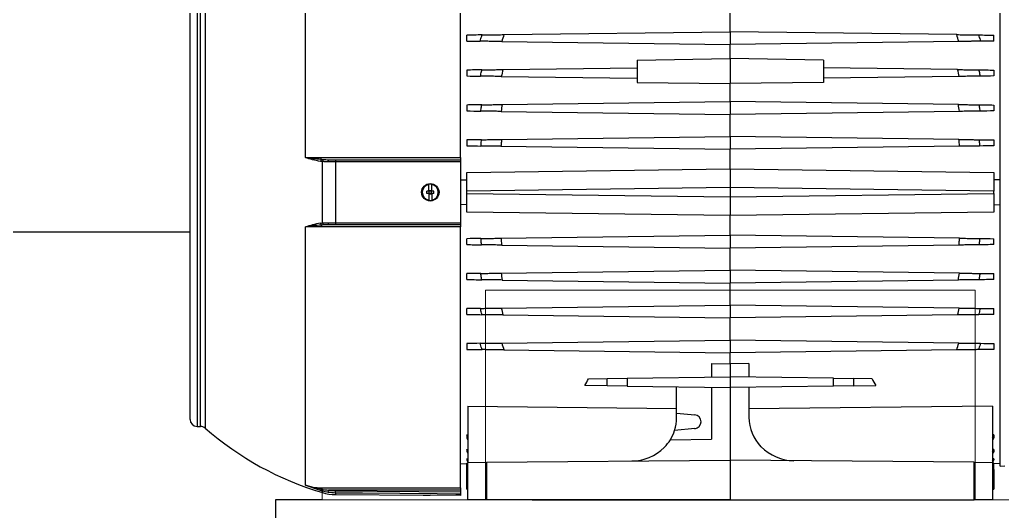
# Model space of a CAD drawing. Header units: millimetres. Extents: x 29178 to 37588, y 1365 to 7305.
# Drawn here: x 33886.6 to 34308, y 6152.8 to 6364 of the extents above; entities that cross this region are included whole.
import ezdxf

# ---------------------------------------------------------------- set-up
doc = ezdxf.new("R2010")
doc.units = ezdxf.units.MM

msp = doc.modelspace()

# ---------------------------------------------------------------- linework, layer by layer
at = {"color": 7, "linetype": 'Continuous'}
for p, q in [((34009.22, 6304.73), (34009.22, 6415.54)), ((34075.71, 6304.73), (34075.71, 6416.72)), ((34307.01, 6289.84), (34307.01, 6407.45)), ((33959.71, 6192.34), (33959.71, 6387.34)), ((34191.36, 6358.79), (34191.36, 6368.29)), ((34094.3, 6357.52), (34191.36, 6358.79)), ((34191.36, 6358.79), (34191.36, 6353.29)), ((34288.43, 6357.52), (34191.36, 6358.79)), ((34078.36, 6354.77), (34078.36, 6357.31)), ((34093.38, 6354.58), (34191.36, 6353.29)), ((34289.35, 6354.58), (34191.36, 6353.29)), ((34304.36, 6354.77), (34304.36, 6357.31)), ((34191.36, 6347.32), (34191.36, 6353.29)), ((34151.36, 6346.6), (34191.36, 6347.32)), ((34151.36, 6346.6), (34151.36, 6337.02)), ((34191.36, 6347.32), (34191.36, 6336.49)), ((34231.36, 6346.6), (34191.36, 6347.32)), ((34231.36, 6346.6), (34231.36, 6337.02)), ((34078.36, 6342.31), (34078.36, 6339.77)), ((34093.89, 6342.52), (34151.36, 6343.27)), ((34288.84, 6342.52), (34231.36, 6343.27)), ((34304.36, 6342.31), (34304.36, 6339.77)), ((34093.18, 6339.58), (34151.36, 6338.82)), ((34289.55, 6339.58), (34231.36, 6338.82)), ((34151.36, 6337.02), (34191.36, 6336.49)), ((34231.36, 6337.02), (34191.36, 6336.49)), ((34191.36, 6328.79), (34191.36, 6336.49)), ((34078.36, 6327.31), (34078.36, 6324.77)), ((34093.57, 6327.51), (34191.36, 6328.79)), ((34191.36, 6328.79), (34191.36, 6323.29)), ((34289.15, 6327.51), (34191.36, 6328.79)), ((34304.36, 6327.31), (34304.36, 6324.77)), ((34093.07, 6324.58), (34191.36, 6323.29)), ((34289.66, 6324.58), (34191.36, 6323.29)), ((34191.36, 6313.79), (34191.36, 6323.29)), ((34078.36, 6312.31), (34078.36, 6309.77)), ((34093.33, 6312.51), (34191.36, 6313.79)), ((34191.36, 6313.79), (34191.36, 6308.29)), ((34289.4, 6312.51), (34191.36, 6313.79)), ((34304.36, 6312.31), (34304.36, 6309.77)), ((34093.04, 6309.58), (34191.36, 6308.29)), ((34289.69, 6309.58), (34191.36, 6308.29)), ((34191.36, 6299.84), (34191.36, 6308.29)), ((34015.98, 6303.93), (34015.98, 6304.73)), ((34015.98, 6304.73), (34075.71, 6304.73)), ((34022.02, 6303.84), (34075.71, 6303.84)), ((34075.71, 6304.73), (34075.71, 6303.84)), ((34016.5, 6276.67), (34016.5, 6303.02)), ((34022.01, 6302.94), (34022.01, 6276.74)), ((34075.71, 6302.94), (34075.71, 6276.74)), ((34078.36, 6298.36), (34191.36, 6299.84)), ((34191.36, 6299.84), (34191.36, 6291.84)), ((34191.36, 6299.84), (34304.36, 6298.36)), ((34078.36, 6290.37), (34078.36, 6298.36)), ((34304.36, 6298.36), (34304.36, 6290.37)), ((34062.06, 6293.21), (34062.06, 6293.3)), ((34062.06, 6290.34), (34062.06, 6293.21)), ((34063.36, 6293.21), (34063.36, 6293.3)), ((34063.36, 6290.34), (34063.36, 6293.21)), ((34075.71, 6295.17), (34078.36, 6295.16)), ((34191.36, 6291.84), (34078.36, 6290.37)), ((34191.36, 6291.84), (34191.36, 6287.84)), ((34304.36, 6290.37), (34191.36, 6291.84)), ((34307.01, 6295.17), (34304.36, 6295.16)), ((34062.06, 6290.34), (34061.21, 6290.34)), ((34061.21, 6289.34), (34061.21, 6290.34)), ((34062.06, 6289.34), (34061.21, 6289.34)), ((34062.06, 6290.34), (34062.21, 6290.34)), ((34062.06, 6289.34), (34062.06, 6286.48)), ((34062.06, 6289.34), (34062.21, 6289.34)), ((34062.21, 6290.54), (34063.21, 6290.54)), ((34062.21, 6290.34), (34062.21, 6290.54)), ((34062.21, 6289.34), (34062.21, 6290.34)), ((34063.21, 6290.34), (34062.21, 6290.34)), ((34062.21, 6289.14), (34062.21, 6289.34)), ((34063.21, 6289.34), (34062.21, 6289.34)), ((34062.21, 6289.14), (34063.21, 6289.14)), ((34063.21, 6290.34), (34063.21, 6290.54)), ((34063.21, 6289.34), (34063.21, 6290.34)), ((34063.21, 6290.34), (34063.36, 6290.34)), ((34063.21, 6289.14), (34063.21, 6289.34)), ((34063.21, 6289.34), (34063.36, 6289.34)), ((34064.21, 6290.34), (34063.36, 6290.34)), ((34063.36, 6289.34), (34063.36, 6286.48)), ((34064.21, 6289.34), (34063.36, 6289.34)), ((34064.21, 6289.34), (34064.21, 6290.34)), ((34078.36, 6289.32), (34078.36, 6290.37)), ((34078.36, 6289.32), (34191.36, 6287.84)), ((34078.36, 6281.32), (34078.36, 6289.32)), ((34191.36, 6287.84), (34304.36, 6289.32)), ((34191.36, 6287.84), (34191.36, 6279.84)), ((34304.36, 6289.32), (34304.36, 6290.37)), ((34304.36, 6289.32), (34304.36, 6281.32)), ((34307.01, 6172.24), (34307.01, 6289.84)), ((34062.06, 6286.48), (34062.06, 6286.39)), ((34063.36, 6286.48), (34063.36, 6286.39)), ((34078.36, 6284.53), (34075.71, 6284.52)), ((34304.36, 6284.53), (34307.01, 6284.52)), ((34191.36, 6279.84), (34078.36, 6281.32)), ((34304.36, 6281.32), (34191.36, 6279.84)), ((34191.36, 6271.39), (34191.36, 6279.84)), ((34009.22, 6164.15), (34009.22, 6274.95)), ((34015.98, 6275.76), (34015.98, 6274.96)), ((34075.71, 6274.96), (34015.98, 6274.96)), ((34075.71, 6275.84), (34022.02, 6275.84)), ((34075.71, 6275.84), (34075.71, 6274.96)), ((34075.71, 6162.96), (34075.71, 6274.96)), ((34093.04, 6270.11), (34191.36, 6271.39)), ((34191.36, 6271.39), (34191.36, 6265.89)), ((34289.69, 6270.11), (34191.36, 6271.39)), ((34078.36, 6267.37), (34078.36, 6269.91)), ((34093.33, 6267.18), (34191.36, 6265.89)), ((34289.4, 6267.18), (34191.36, 6265.89)), ((34191.36, 6256.39), (34191.36, 6265.89)), ((34304.36, 6267.37), (34304.36, 6269.91)), ((34078.36, 6252.37), (34078.36, 6254.91)), ((34093.07, 6255.11), (34191.36, 6256.39)), ((34191.36, 6256.39), (34191.36, 6250.89)), ((34289.66, 6255.11), (34191.36, 6256.39)), ((34304.36, 6252.37), (34304.36, 6254.91)), ((34093.57, 6252.17), (34191.36, 6250.89)), ((34289.15, 6252.17), (34191.36, 6250.89)), ((34191.36, 6241.39), (34191.36, 6250.89)), ((34093.18, 6240.11), (34191.36, 6241.39)), ((34191.36, 6241.39), (34191.36, 6235.89)), ((34289.55, 6240.11), (34191.36, 6241.39)), ((34078.36, 6237.37), (34078.36, 6239.91)), ((34093.89, 6237.17), (34191.36, 6235.89)), ((34288.84, 6237.17), (34191.36, 6235.89)), ((34304.36, 6237.37), (34304.36, 6239.91)), ((34191.36, 6226.39), (34191.36, 6235.89)), ((34078.36, 6224.91), (34078.36, 6222.37)), ((34093.38, 6225.11), (34191.36, 6226.39)), ((34191.36, 6226.39), (34191.36, 6220.89)), ((34289.35, 6225.11), (34191.36, 6226.39)), ((34304.36, 6224.91), (34304.36, 6222.37)), ((34094.3, 6222.16), (34191.36, 6220.89)), ((34288.43, 6222.16), (34191.36, 6220.89)), ((34191.36, 6216.23), (34191.36, 6220.89)), ((34183.36, 6216.27), (34191.36, 6216.23)), ((34183.36, 6216.27), (34183.36, 6210.49)), ((34199.36, 6216.27), (34191.36, 6216.23)), ((34191.36, 6216.23), (34191.36, 6210.59)), ((34199.36, 6216.27), (34199.36, 6210.49)), ((34138.54, 6206.79), (34129.01, 6206.91)), ((34130.59, 6209.8), (34138.54, 6209.9)), ((34138.54, 6209.9), (34147.14, 6210.01)), ((34138.54, 6206.79), (34138.54, 6209.9)), ((34147.14, 6206.67), (34138.54, 6206.79)), ((34147.14, 6210.01), (34191.36, 6210.59)), ((34147.14, 6210.01), (34147.14, 6206.67)), ((34191.36, 6210.59), (34191.36, 6206.09)), ((34235.59, 6210.01), (34191.36, 6210.59)), ((34235.59, 6206.67), (34235.59, 6210.01)), ((34235.59, 6210.01), (34244.18, 6209.9)), ((34244.18, 6206.79), (34235.59, 6206.67)), ((34244.18, 6209.9), (34244.18, 6206.79)), ((34252.14, 6209.8), (34244.18, 6209.9)), ((34244.18, 6206.79), (34253.71, 6206.91)), ((34147.14, 6206.67), (34191.36, 6206.09)), ((34168.36, 6195.01), (34168.36, 6206.39)), ((34183.36, 6206.2), (34183.36, 6183.84)), ((34235.59, 6206.67), (34191.36, 6206.09)), ((34191.36, 6206.09), (34191.36, 6174.84)), ((34199.36, 6206.2), (34199.36, 6193.24)), ((34078.86, 6197.96), (34168.36, 6197.08)), ((34078.86, 6197.96), (34078.86, 6173.86)), ((34168.36, 6195.01), (34176.12, 6194.33)), ((34168.36, 6193.1), (34168.36, 6195.01)), ((34303.86, 6197.96), (34199.36, 6196.93)), ((34303.86, 6197.96), (34303.86, 6173.86)), ((33962.71, 6189.34), (33964.19, 6189.34)), ((34176.12, 6188.36), (34167.5, 6187.6)), ((34078.36, 6185.66), (34078.86, 6185.66)), ((34078.36, 6185.66), (34078.36, 6184.42)), ((34078.86, 6184.7), (34078.36, 6185.66)), ((34078.36, 6184.42), (34078.86, 6183.46)), ((34165.66, 6183.61), (34183.36, 6183.84)), ((34304.36, 6185.66), (34303.86, 6185.66)), ((34303.86, 6184.7), (34304.36, 6185.66)), ((34304.36, 6184.42), (34303.86, 6183.46)), ((34304.36, 6185.66), (34304.36, 6184.42)), ((34078.36, 6179.38), (34078.86, 6179.37)), ((34078.36, 6179.38), (34078.36, 6178.55)), ((34078.86, 6178.47), (34078.36, 6179.38)), ((34078.36, 6178.55), (34078.86, 6177.64)), ((34163.09, 6180.37), (34163.05, 6180.33)), ((34204.56, 6180.59), (34204.52, 6180.62)), ((34304.36, 6179.38), (34303.86, 6179.37)), ((34303.86, 6178.47), (34304.36, 6179.38)), ((34304.36, 6178.55), (34303.86, 6177.64)), ((34304.36, 6179.38), (34304.36, 6178.55)), ((34075.71, 6173.36), (34078.36, 6173.32)), ((34078.36, 6175.38), (34078.86, 6175.37)), ((34078.36, 6175.38), (34078.36, 6174.91)), ((34078.86, 6174.5), (34078.36, 6175.38)), ((34078.36, 6174.91), (34078.86, 6174.03)), ((34078.36, 6173.51), (34078.86, 6173.5)), ((34078.36, 6170.85), (34078.36, 6173.51)), ((34078.86, 6173.86), (34086.79, 6173.93)), ((34078.86, 6157.84), (34078.86, 6173.86)), ((34086.79, 6173.93), (34191.36, 6174.84)), ((34086.79, 6173.93), (34086.79, 6157.84)), ((34191.36, 6174.84), (34191.36, 6157.84)), ((34295.93, 6173.93), (34191.36, 6174.84)), ((34295.93, 6157.84), (34295.93, 6173.93)), ((34295.93, 6173.93), (34303.86, 6173.86)), ((34304.36, 6175.38), (34303.86, 6175.37)), ((34303.86, 6174.5), (34304.36, 6175.38)), ((34304.36, 6174.91), (34303.86, 6174.03)), ((34303.86, 6173.86), (34303.86, 6157.84)), ((34304.36, 6173.51), (34303.86, 6173.5)), ((34304.36, 6175.38), (34304.36, 6174.91)), ((34304.36, 6170.84), (34304.36, 6173.51)), ((34307.01, 6173.36), (34304.36, 6173.32)), ((34307.01, 6172.24), (34309.01, 6172.34)), ((34015.98, 6162.96), (34075.71, 6162.96)), ((34015.98, 6162.37), (34015.98, 6162.96)), ((34018.95, 6160.99), (34019.11, 6161.97)), ((34075.71, 6161.97), (34019.11, 6161.97)), ((34022.01, 6160.73), (34022.02, 6161.72)), ((34022.02, 6161.72), (34075.71, 6161.25)), ((34075.71, 6162.96), (34075.71, 6161.97)), ((34075.71, 6161.97), (34075.71, 6161.25)), ((34078.36, 6162.32), (34078.86, 6162.32)), ((34303.86, 6162.32), (34304.36, 6162.32)), ((34022.01, 6160.06), (34059.72, 6159.73)), ((34075.71, 6159.63), (34062.71, 6159.74)), ((34075.71, 6160.25), (34075.71, 6159.63)), ((34086.79, 6157.84), (34078.86, 6157.84)), ((34191.36, 6157.84), (34086.79, 6157.84)), ((34191.36, 6157.84), (34295.93, 6157.84)), ((34303.86, 6157.84), (34295.93, 6157.84))]:
    msp.add_line(p, q, dxfattribs=at)
at = {"color": 8, "linetype": 'Continuous'}
for p, q in [((33962.71, 6390.34), (33962.71, 6189.34)), ((33964.19, 6189.34), (33964.19, 6390.34)), ((33966.17, 6391.09), (33966.17, 6188.6)), ((34078.36, 6170.85), (34078.86, 6170.85)), ((34303.86, 6170.85), (34304.36, 6170.85)), ((34016.5, 6160.89), (34016.5, 6161.56)), ((34022.01, 6160.73), (34022.01, 6160.06))]:
    msp.add_line(p, q, dxfattribs=at)
for p, q in [((33851.36, 6272.84), (33959.71, 6272.84)), ((34016.36, 6157.84), (33996.36, 6157.84)), ((33996.36, 6157.84), (33996.36, 6147.84)), ((34106.36, 6157.84), (34276.36, 6157.84))]:
    msp.add_line(p, q)
at = {"color": 7, "linetype": 'Continuous', "lineweight": 18}
for p, q in [((34086.36, 6247.84), (34296.36, 6247.84)), ((34086.36, 6157.84), (34086.36, 6247.84)), ((34296.36, 6247.84), (34296.36, 6157.84)), ((34016.36, 6157.84), (34016.36, 6162.96)), ((34106.36, 6157.84), (34016.36, 6157.84)), ((34296.36, 6157.84), (34086.36, 6157.84)), ((34366.36, 6157.84), (34276.36, 6157.84))]:
    msp.add_line(p, q, dxfattribs=at)
at = {"color": 7, "linetype": 'Continuous', "flags": 128}
for points in [[(34075.71, 6302.94), (34073.71, 6302.94), (34065.71, 6302.94), (34033.72, 6302.94), (34022.01, 6302.94)], [(34022.01, 6276.74), (34024.01, 6276.74), (34032.01, 6276.74), (34064.01, 6276.74), (34075.71, 6276.74)], [(34075.71, 6160.25), (34073.71, 6160.27), (34065.71, 6160.34), (34033.72, 6160.62), (34022.01, 6160.73)]]:
    msp.add_lwpolyline(points, dxfattribs=at)
at = {"color": 7, "linetype": 'Continuous'}
msp.add_circle((34062.71, 6289.84), 3.75, dxfattribs=at)
for centre, radius, start, end in [((34017.49, 6302.93), 1.81, 146.6187, 174.3626), ((34018.05, 6302.99), 1.55, 144.7345, 178.8783), ((34020.41, 6303.15), 1.47, 151.7604, 187.8841), ((34046.69, 6303.15), 24.68, 178.4001, 180.4877), ((34062.71, 6289.84), 3.43, 100.9358, 259.0642), ((34062.71, 6289.84), 3.51, 79.3397, 100.6603), ((34062.71, 6289.84), 3.43, 280.9358, 79.0642), ((34062.71, 6289.84), 3.51, 259.3397, 280.6603), ((34017.49, 6276.76), 1.81, 185.6374, 213.3813), ((34018.05, 6276.7), 1.55, 181.1217, 215.2655), ((34020.41, 6276.54), 1.47, 172.1159, 208.2396), ((34046.69, 6276.53), 24.68, 179.5123, 181.5999), ((34175.86, 6191.34), 3, 275, 85), ((33962.71, 6192.34), 3, 180, 270), ((34150.36, 6193.1), 18, 342.2151, 0), ((34217.36, 6193.24), 18, 180, 224.5), ((33964.19, 6186.34), 3, 48.8272, 90), ((34054.71, 6289.84), 134.5, 228.8272, 253.4951), ((34150.36, 6193.1), 18, 328.1938, 342.2151), ((34150.36, 6193.1), 18, 315, 328.1938), ((34148.91, 6194.47), 20, 270.5, 315), ((34218.82, 6194.61), 20, 224.5, 269.5), ((34014.6, 6162.74), 1.42, 319.6827, 345.0467), ((34014.21, 6162.92), 2.66, 329.4166, 345.3526), ((34022.18, 6180.06), 20, 253.4951, 269.5)]:
    msp.add_arc(centre, radius, start, end, dxfattribs=at)
for centre, start_param, end_param in [((34083.01, 6289.84), 3.922163, 3.956731), ((34299.71, 6289.84), 2.326455, 2.361022)]:
    msp.add_ellipse(centre, major_axis=(0, 116.72), ratio=0.560054, start_param=start_param, end_param=end_param, dxfattribs=at)
for points in [[(34084.91, 6357.4), (34082.69, 6357.37), (34080.51, 6357.34), (34078.36, 6357.31)], [(34078.36, 6354.77), (34080.25, 6354.75), (34082.17, 6354.72), (34084.11, 6354.7)], [(34094.3, 6357.52), (34093.99, 6356.54), (34093.68, 6355.56), (34093.38, 6354.58)], [(34289.35, 6354.58), (34289.05, 6355.56), (34288.74, 6356.54), (34288.43, 6357.52)], [(34297.82, 6357.4), (34300.03, 6357.37), (34302.22, 6357.34), (34304.36, 6357.31)], [(34304.36, 6354.77), (34302.47, 6354.75), (34300.55, 6354.72), (34298.61, 6354.7)], [(34084.83, 6342.4), (34082.66, 6342.37), (34080.5, 6342.34), (34078.36, 6342.31)], [(34093.89, 6342.52), (34093.65, 6341.54), (34093.41, 6340.56), (34093.18, 6339.58)], [(34289.55, 6339.58), (34289.32, 6340.56), (34289.08, 6341.54), (34288.84, 6342.52)], [(34297.89, 6342.4), (34300.07, 6342.37), (34302.23, 6342.34), (34304.36, 6342.31)], [(34078.36, 6339.77), (34080.3, 6339.75), (34082.26, 6339.72), (34084.22, 6339.7)], [(34304.36, 6339.77), (34302.42, 6339.75), (34300.47, 6339.72), (34298.51, 6339.7)], [(34084.77, 6327.4), (34082.62, 6327.37), (34080.49, 6327.34), (34078.36, 6327.31)], [(34078.36, 6324.77), (34080.35, 6324.75), (34082.34, 6324.72), (34084.34, 6324.69)], [(34093.57, 6327.51), (34093.4, 6326.54), (34093.23, 6325.56), (34093.07, 6324.58)], [(34289.66, 6324.58), (34289.5, 6325.56), (34289.33, 6326.54), (34289.15, 6327.51)], [(34297.96, 6327.4), (34300.1, 6327.37), (34302.24, 6327.34), (34304.36, 6327.31)], [(34304.36, 6324.77), (34302.38, 6324.75), (34300.39, 6324.72), (34298.39, 6324.69)], [(34084.7, 6312.4), (34082.58, 6312.37), (34080.47, 6312.34), (34078.36, 6312.31)], [(34298.03, 6312.4), (34300.14, 6312.37), (34302.25, 6312.34), (34304.36, 6312.31)], [(34078.36, 6309.77), (34080.39, 6309.75), (34082.42, 6309.72), (34084.45, 6309.69)], [(34304.36, 6309.77), (34302.34, 6309.75), (34300.31, 6309.72), (34298.28, 6309.69)], [(34012.19, 6303.84), (34011.19, 6304.11), (34010.2, 6304.42), (34009.22, 6304.73)], [(34015.69, 6303.11), (34014.5, 6303.27), (34013.34, 6303.54), (34012.19, 6303.84)], [(34015.98, 6303.93), (34016.25, 6303.91), (34016.52, 6303.89), (34016.79, 6303.88)], [(34016.79, 6303.88), (34017.56, 6303.85), (34018.33, 6303.84), (34019.11, 6303.84)], [(34019.11, 6303.84), (34020.07, 6303.84), (34021.04, 6303.84), (34022.02, 6303.84)], [(34016.5, 6303.02), (34016.23, 6303.04), (34015.96, 6303.07), (34015.69, 6303.11)], [(34018.95, 6302.94), (34018.12, 6302.94), (34017.3, 6302.95), (34016.5, 6303.02)], [(34022.01, 6302.94), (34020.98, 6302.94), (34019.96, 6302.94), (34018.95, 6302.94)], [(34012.19, 6275.84), (34011.19, 6275.57), (34010.2, 6275.27), (34009.22, 6274.95)], [(34015.69, 6276.58), (34014.5, 6276.42), (34013.34, 6276.15), (34012.19, 6275.84)], [(34015.69, 6276.58), (34015.96, 6276.62), (34016.23, 6276.65), (34016.5, 6276.67)], [(34016.79, 6275.81), (34016.52, 6275.79), (34016.25, 6275.78), (34015.98, 6275.76)], [(34016.5, 6276.67), (34017.3, 6276.74), (34018.12, 6276.74), (34018.95, 6276.74)], [(34019.11, 6275.84), (34018.33, 6275.84), (34017.56, 6275.84), (34016.79, 6275.81)], [(34018.95, 6276.74), (34019.28, 6276.74), (34019.61, 6276.74), (34019.94, 6276.74)], [(34022.02, 6275.84), (34021.04, 6275.84), (34020.07, 6275.84), (34019.11, 6275.84)], [(34019.94, 6276.74), (34020.63, 6276.74), (34021.32, 6276.74), (34022.01, 6276.74)], [(34084.45, 6269.99), (34082.42, 6269.97), (34080.39, 6269.94), (34078.36, 6269.91)], [(34298.28, 6269.99), (34300.31, 6269.97), (34302.34, 6269.94), (34304.36, 6269.91)], [(34078.36, 6267.37), (34080.47, 6267.35), (34082.58, 6267.32), (34084.7, 6267.29)], [(34304.36, 6267.37), (34302.25, 6267.35), (34300.14, 6267.32), (34298.03, 6267.29)], [(34084.34, 6254.99), (34082.34, 6254.97), (34080.35, 6254.94), (34078.36, 6254.91)], [(34093.07, 6255.11), (34093.23, 6254.13), (34093.4, 6253.15), (34093.57, 6252.17)], [(34289.15, 6252.17), (34289.33, 6253.15), (34289.5, 6254.13), (34289.66, 6255.11)], [(34298.39, 6254.99), (34300.39, 6254.97), (34302.38, 6254.94), (34304.36, 6254.91)], [(34078.36, 6252.37), (34080.49, 6252.35), (34082.62, 6252.32), (34084.77, 6252.29)], [(34304.36, 6252.37), (34302.24, 6252.35), (34300.1, 6252.32), (34297.96, 6252.29)], [(34084.22, 6239.99), (34082.26, 6239.97), (34080.3, 6239.94), (34078.36, 6239.91)], [(34078.36, 6237.37), (34080.5, 6237.35), (34082.66, 6237.32), (34084.83, 6237.29)], [(34093.18, 6240.11), (34093.41, 6239.13), (34093.65, 6238.15), (34093.89, 6237.17)], [(34288.84, 6237.17), (34289.08, 6238.15), (34289.32, 6239.13), (34289.55, 6240.11)], [(34304.36, 6237.37), (34302.23, 6237.35), (34300.07, 6237.32), (34297.89, 6237.29)], [(34298.51, 6239.99), (34300.47, 6239.97), (34302.42, 6239.94), (34304.36, 6239.91)], [(34084.11, 6224.99), (34082.17, 6224.96), (34080.25, 6224.94), (34078.36, 6224.91)], [(34093.38, 6225.11), (34093.68, 6224.13), (34093.99, 6223.15), (34094.3, 6222.16)], [(34288.43, 6222.16), (34288.74, 6223.15), (34289.05, 6224.13), (34289.35, 6225.11)], [(34298.61, 6224.99), (34300.55, 6224.96), (34302.47, 6224.94), (34304.36, 6224.91)], [(34078.36, 6222.37), (34080.51, 6222.35), (34082.69, 6222.32), (34084.91, 6222.29)], [(34304.36, 6222.37), (34302.22, 6222.35), (34300.03, 6222.32), (34297.82, 6222.29)], [(34012.19, 6163.01), (34011.19, 6163.38), (34010.2, 6163.76), (34009.22, 6164.15)], [(34015.69, 6161.81), (34014.5, 6162.19), (34013.34, 6162.59), (34012.19, 6163.01)], [(34016.5, 6161.56), (34016.23, 6161.64), (34015.96, 6161.73), (34015.69, 6161.81)], [(34015.98, 6162.37), (34016.25, 6162.33), (34016.52, 6162.28), (34016.79, 6162.24)], [(34018.95, 6160.99), (34018.12, 6161.13), (34017.3, 6161.31), (34016.5, 6161.56)], [(34016.79, 6162.24), (34017.56, 6162.12), (34018.33, 6162.03), (34019.11, 6161.97)], [(34022.01, 6160.73), (34020.98, 6160.73), (34019.96, 6160.82), (34018.95, 6160.99)], [(34019.11, 6161.97), (34020.07, 6161.81), (34021.04, 6161.73), (34022.02, 6161.72)]]:
    msp.add_open_spline(points, degree=3, dxfattribs=at)
for points, knots in [([(34084.11, 6354.7), (34084.33, 6355.44), (34084.54, 6356.18), (34084.76, 6356.92), (34084.81, 6357.08), (34084.86, 6357.24), (34084.91, 6357.4)], [0, 0, 0, 0, 0.002313669, 0.002313669, 0.002313669, 0.002816675, 0.002816675, 0.002816675, 0.002816675]), ([(34093.38, 6354.58), (34092.42, 6354.59), (34091.48, 6354.6), (34090.1, 6354.62), (34089.65, 6354.63), (34088.77, 6354.64), (34088.35, 6354.64), (34087.54, 6354.65), (34087.15, 6354.66), (34086.4, 6354.67), (34086.06, 6354.67), (34085.41, 6354.68), (34085.11, 6354.68), (34084.57, 6354.69), (34084.33, 6354.7), (34084.11, 6354.7)], [0, 0, 0, 0, 0.25, 0.25, 0.375, 0.375, 0.5, 0.5, 0.625, 0.625, 0.75, 0.75, 0.875, 0.875, 1, 1, 1, 1]), ([(34084.91, 6357.4), (34085.34, 6357.41), (34085.89, 6357.41), (34086.87, 6357.43), (34087.23, 6357.43), (34087.98, 6357.44), (34088.37, 6357.45), (34089.19, 6357.46), (34089.63, 6357.46), (34090.51, 6357.47), (34090.97, 6357.48), (34091.89, 6357.49), (34092.36, 6357.5), (34093.32, 6357.51), (34093.81, 6357.52), (34094.3, 6357.52)], [0, 0, 0, 0, 0.25, 0.25, 0.375, 0.375, 0.5, 0.5, 0.625, 0.625, 0.75, 0.75, 0.875, 0.875, 1, 1, 1, 1]), ([(34288.43, 6357.52), (34289.4, 6357.51), (34290.36, 6357.5), (34291.75, 6357.48), (34292.21, 6357.47), (34293.1, 6357.46), (34293.53, 6357.46), (34294.35, 6357.45), (34294.74, 6357.44), (34295.5, 6357.43), (34295.85, 6357.43), (34296.51, 6357.42), (34296.81, 6357.41), (34297.36, 6357.41), (34297.6, 6357.4), (34297.82, 6357.4)], [0, 0, 0, 0, 0.25, 0.25, 0.375, 0.375, 0.5, 0.5, 0.625, 0.625, 0.75, 0.75, 0.875, 0.875, 1, 1, 1, 1]), ([(34298.61, 6354.7), (34298.19, 6354.69), (34297.65, 6354.69), (34296.68, 6354.67), (34296.32, 6354.67), (34295.59, 6354.66), (34295.2, 6354.65), (34294.59, 6354.65), (34294.38, 6354.64), (34293.96, 6354.64), (34293.74, 6354.63), (34293.08, 6354.63), (34292.63, 6354.62), (34291.72, 6354.61), (34291.26, 6354.6), (34290.31, 6354.59), (34289.83, 6354.58), (34289.35, 6354.58)], [0, 0, 0, 0, 0.25, 0.25, 0.375, 0.375, 0.5, 0.5, 0.5625, 0.5625, 0.625, 0.625, 0.75, 0.75, 0.875, 0.875, 1, 1, 1, 1]), ([(34297.82, 6357.4), (34297.87, 6357.24), (34297.92, 6357.08), (34297.96, 6356.92), (34298.18, 6356.18), (34298.4, 6355.44), (34298.61, 6354.7)], [0, 0, 0, 0, 0.00050301, 0.00050301, 0.00050301, 0.002816691, 0.002816691, 0.002816691, 0.002816691]), ([(34084.22, 6339.7), (34084.37, 6340.38), (34084.53, 6341.07), (34084.68, 6341.75), (34084.73, 6341.97), (34084.78, 6342.18), (34084.83, 6342.4)], [0, 0, 0, 0, 0.002106027, 0.002106027, 0.002106027, 0.002771251, 0.002771251, 0.002771251, 0.002771251]), ([(34084.83, 6342.4), (34085.27, 6342.41), (34085.81, 6342.41), (34086.77, 6342.42), (34087.11, 6342.43), (34087.83, 6342.44), (34088.21, 6342.44), (34089, 6342.45), (34089.42, 6342.46), (34090.27, 6342.47), (34090.71, 6342.48), (34091.59, 6342.49), (34092.04, 6342.49), (34092.96, 6342.51), (34093.42, 6342.51), (34093.89, 6342.52)], [0, 0, 0, 0, 0.25, 0.25, 0.375, 0.375, 0.5, 0.5, 0.625, 0.625, 0.75, 0.75, 0.875, 0.875, 1, 1, 1, 1]), ([(34288.84, 6342.52), (34289.77, 6342.51), (34290.68, 6342.49), (34292.01, 6342.48), (34292.46, 6342.47), (34293.31, 6342.46), (34293.72, 6342.45), (34294.51, 6342.44), (34294.89, 6342.44), (34295.61, 6342.43), (34295.96, 6342.42), (34296.6, 6342.42), (34296.89, 6342.41), (34297.43, 6342.41), (34297.68, 6342.4), (34297.89, 6342.4)], [0, 0, 0, 0, 0.25, 0.25, 0.375, 0.375, 0.5, 0.5, 0.625, 0.625, 0.75, 0.75, 0.875, 0.875, 1, 1, 1, 1]), ([(34297.89, 6342.4), (34297.94, 6342.18), (34297.99, 6341.97), (34298.04, 6341.75), (34298.2, 6341.07), (34298.35, 6340.38), (34298.51, 6339.7)], [0, 0, 0, 0, 0.000665229, 0.000665229, 0.000665229, 0.002771269, 0.002771269, 0.002771269, 0.002771269]), ([(34093.18, 6339.58), (34092.26, 6339.59), (34091.36, 6339.6), (34090.04, 6339.62), (34089.6, 6339.63), (34088.76, 6339.64), (34088.35, 6339.64), (34087.57, 6339.65), (34087.2, 6339.66), (34086.48, 6339.67), (34086.14, 6339.67), (34085.51, 6339.68), (34085.22, 6339.68), (34084.68, 6339.69), (34084.44, 6339.69), (34084.22, 6339.7)], [0, 0, 0, 0, 0.25, 0.25, 0.375, 0.375, 0.5, 0.5, 0.625, 0.625, 0.75, 0.75, 0.875, 0.875, 1, 1, 1, 1]), ([(34298.51, 6339.7), (34298.07, 6339.69), (34297.54, 6339.68), (34296.59, 6339.67), (34296.25, 6339.67), (34295.54, 6339.66), (34295.16, 6339.65), (34294.38, 6339.64), (34293.97, 6339.64), (34293.13, 6339.63), (34292.7, 6339.62), (34291.82, 6339.61), (34291.38, 6339.6), (34290.47, 6339.59), (34290.01, 6339.59), (34289.55, 6339.58)], [0, 0, 0, 0, 0.25, 0.25, 0.375, 0.375, 0.5, 0.5, 0.625, 0.625, 0.75, 0.75, 0.875, 0.875, 1, 1, 1, 1]), ([(34084.34, 6324.69), (34084.43, 6325.32), (34084.53, 6325.94), (34084.63, 6326.56), (34084.67, 6326.84), (34084.72, 6327.12), (34084.77, 6327.4)], [0, 0, 0, 0, 0.001886901, 0.001886901, 0.001886901, 0.002737695, 0.002737695, 0.002737695, 0.002737695]), ([(34084.77, 6327.4), (34085.2, 6327.4), (34085.73, 6327.41), (34086.67, 6327.42), (34087.01, 6327.43), (34087.71, 6327.44), (34088.08, 6327.44), (34088.85, 6327.45), (34089.24, 6327.46), (34090.07, 6327.47), (34090.5, 6327.47), (34091.35, 6327.48), (34091.79, 6327.49), (34092.67, 6327.5), (34093.12, 6327.51), (34093.57, 6327.51)], [0, 0, 0, 0, 0.25, 0.25, 0.375, 0.375, 0.5, 0.5, 0.625, 0.625, 0.75, 0.75, 0.875, 0.875, 1, 1, 1, 1]), ([(34289.15, 6327.51), (34290.06, 6327.5), (34290.94, 6327.49), (34292.23, 6327.47), (34292.66, 6327.47), (34293.48, 6327.46), (34293.88, 6327.45), (34294.65, 6327.44), (34295.02, 6327.44), (34295.72, 6327.43), (34296.06, 6327.42), (34296.99, 6327.41), (34297.52, 6327.4), (34297.96, 6327.4)], [0, 0, 0, 0, 0.25, 0.25, 0.375, 0.375, 0.5, 0.5, 0.625, 0.625, 0.75, 0.75, 1, 1, 1, 1]), ([(34297.96, 6327.4), (34298.01, 6327.12), (34298.05, 6326.84), (34298.1, 6326.56), (34298.2, 6325.94), (34298.3, 6325.32), (34298.39, 6324.69)], [0, 0, 0, 0, 0.000850799, 0.000850799, 0.000850799, 0.00273771, 0.00273771, 0.00273771, 0.00273771]), ([(34093.07, 6324.58), (34092.17, 6324.59), (34091.3, 6324.6), (34090.02, 6324.62), (34089.59, 6324.63), (34088.77, 6324.64), (34088.38, 6324.64), (34087.62, 6324.65), (34087.25, 6324.66), (34086.55, 6324.67), (34086.22, 6324.67), (34085.3, 6324.68), (34084.77, 6324.69), (34084.34, 6324.69)], [0, 0, 0, 0, 0.25, 0.25, 0.375, 0.375, 0.5, 0.5, 0.625, 0.625, 0.75, 0.75, 1, 1, 1, 1]), ([(34298.39, 6324.69), (34297.96, 6324.69), (34297.43, 6324.68), (34296.5, 6324.67), (34296.17, 6324.67), (34295.47, 6324.66), (34295.11, 6324.65), (34294.35, 6324.64), (34293.95, 6324.64), (34293.13, 6324.63), (34292.71, 6324.62), (34291.86, 6324.61), (34291.43, 6324.6), (34290.55, 6324.59), (34290.11, 6324.59), (34289.66, 6324.58)], [0, 0, 0, 0, 0.25, 0.25, 0.375, 0.375, 0.5, 0.5, 0.625, 0.625, 0.75, 0.75, 0.875, 0.875, 1, 1, 1, 1]), ([(34084.45, 6309.69), (34084.49, 6310.25), (34084.54, 6310.8), (34084.6, 6311.35), (34084.63, 6311.7), (34084.66, 6312.05), (34084.7, 6312.4)], [0, 0, 0, 0, 0.001664166, 0.001664166, 0.001664166, 0.002715767, 0.002715767, 0.002715767, 0.002715767]), ([(34084.7, 6312.4), (34085.13, 6312.4), (34085.66, 6312.41), (34086.58, 6312.42), (34086.91, 6312.43), (34087.6, 6312.44), (34087.97, 6312.44), (34088.72, 6312.45), (34089.11, 6312.46), (34089.92, 6312.47), (34090.33, 6312.47), (34091.59, 6312.49), (34092.45, 6312.5), (34093.33, 6312.51)], [0, 0, 0, 0, 0.25, 0.25, 0.375, 0.375, 0.5, 0.5, 0.625, 0.625, 0.75, 0.75, 1, 1, 1, 1]), ([(34093.33, 6312.51), (34093.26, 6311.84), (34093.19, 6311.18), (34093.13, 6310.51), (34093.1, 6310.2), (34093.07, 6309.89), (34093.04, 6309.58)], [0, 0, 0, 0, 0.002014076, 0.002014076, 0.002014076, 0.002944325, 0.002944325, 0.002944325, 0.002944325]), ([(34289.69, 6309.58), (34289.66, 6309.89), (34289.63, 6310.2), (34289.6, 6310.51), (34289.54, 6311.18), (34289.47, 6311.84), (34289.4, 6312.51)], [0, 0, 0, 0, 0.000930256, 0.000930256, 0.000930256, 0.002944349, 0.002944349, 0.002944349, 0.002944349]), ([(34289.4, 6312.51), (34290.28, 6312.5), (34291.14, 6312.49), (34292.4, 6312.47), (34292.82, 6312.47), (34293.63, 6312.46), (34294.02, 6312.45), (34294.77, 6312.44), (34295.13, 6312.44), (34295.82, 6312.43), (34296.15, 6312.42), (34297.07, 6312.41), (34297.59, 6312.4), (34298.03, 6312.4)], [0, 0, 0, 0, 0.25, 0.25, 0.375, 0.375, 0.5, 0.5, 0.625, 0.625, 0.75, 0.75, 1, 1, 1, 1]), ([(34298.03, 6312.4), (34298.06, 6312.05), (34298.1, 6311.7), (34298.13, 6311.35), (34298.18, 6310.8), (34298.23, 6310.25), (34298.28, 6309.69)], [0, 0, 0, 0, 0.001051605, 0.001051605, 0.001051605, 0.002715777, 0.002715777, 0.002715777, 0.002715777]), ([(34093.04, 6309.58), (34092.16, 6309.59), (34091.3, 6309.6), (34090.04, 6309.62), (34089.63, 6309.63), (34088.83, 6309.64), (34088.44, 6309.64), (34087.69, 6309.65), (34087.33, 6309.66), (34086.64, 6309.66), (34086.32, 6309.67), (34085.4, 6309.68), (34084.88, 6309.69), (34084.45, 6309.69)], [0, 0, 0, 0, 0.25, 0.25, 0.375, 0.375, 0.5, 0.5, 0.625, 0.625, 0.75, 0.75, 1, 1, 1, 1]), ([(34298.28, 6309.69), (34297.85, 6309.69), (34297.32, 6309.68), (34296.41, 6309.67), (34296.08, 6309.66), (34295.39, 6309.66), (34295.03, 6309.65), (34294.28, 6309.64), (34293.9, 6309.64), (34293.09, 6309.63), (34292.68, 6309.62), (34291.42, 6309.6), (34290.57, 6309.59), (34289.69, 6309.58)], [0, 0, 0, 0, 0.25, 0.25, 0.375, 0.375, 0.5, 0.5, 0.625, 0.625, 0.75, 0.75, 1, 1, 1, 1]), ([(34015.98, 6303.93), (34014.82, 6304.01), (34013.68, 6304.13), (34011.42, 6304.41), (34010.3, 6304.57), (34009.22, 6304.73)], [0, 0, 0, 0, 0.5, 0.5, 1, 1, 1, 1]), ([(34009.22, 6304.73), (34010.3, 6304.73), (34011.41, 6304.73), (34013.68, 6304.73), (34014.83, 6304.73), (34015.98, 6304.73)], [0, 0, 0, 0, 0.5, 0.5, 1, 1, 1, 1]), ([(34075.71, 6303.84), (34075.71, 6303.84), (34075.71, 6303.82), (34075.71, 6303.73), (34075.71, 6303.67), (34075.71, 6303.42), (34075.71, 6303.19), (34075.71, 6302.94)], [0, 0, 0, 0, 0.25, 0.25, 0.5, 0.5, 1, 1, 1, 1]), ([(34015.98, 6275.76), (34014.82, 6275.68), (34013.68, 6275.56), (34011.42, 6275.28), (34010.3, 6275.12), (34009.22, 6274.95)], [0, 0, 0, 0, 0.5, 0.5, 1, 1, 1, 1]), ([(34015.98, 6274.96), (34014.83, 6274.96), (34013.68, 6274.96), (34011.41, 6274.96), (34010.3, 6274.96), (34009.22, 6274.95)], [0, 0, 0, 0, 0.5, 0.5, 1, 1, 1, 1]), ([(34075.71, 6276.74), (34075.71, 6276.62), (34075.71, 6276.5), (34075.71, 6276.28), (34075.71, 6276.18), (34075.71, 6275.94), (34075.71, 6275.84), (34075.71, 6275.84)], [0, 0, 0, 0, 0.25, 0.25, 0.5, 0.5, 1, 1, 1, 1]), ([(34084.45, 6269.99), (34084.88, 6270), (34085.4, 6270.01), (34086.32, 6270.02), (34086.65, 6270.02), (34087.34, 6270.03), (34087.7, 6270.04), (34088.44, 6270.05), (34088.83, 6270.05), (34089.64, 6270.06), (34090.05, 6270.07), (34091.3, 6270.08), (34092.16, 6270.1), (34093.04, 6270.11)], [0, 0, 0, 0, 0.25, 0.25, 0.375, 0.375, 0.5, 0.5, 0.625, 0.625, 0.75, 0.75, 1, 1, 1, 1]), ([(34084.7, 6267.29), (34084.66, 6267.64), (34084.63, 6267.99), (34084.6, 6268.34), (34084.54, 6268.89), (34084.49, 6269.44), (34084.45, 6269.99)], [0, 0, 0, 0, 0.001051605, 0.001051605, 0.001051605, 0.002715777, 0.002715777, 0.002715777, 0.002715777]), ([(34093.04, 6270.11), (34093.07, 6269.8), (34093.1, 6269.49), (34093.13, 6269.18), (34093.19, 6268.51), (34093.26, 6267.84), (34093.33, 6267.18)], [0, 0, 0, 0, 0.000930256, 0.000930256, 0.000930256, 0.002944349, 0.002944349, 0.002944349, 0.002944349]), ([(34289.4, 6267.18), (34289.47, 6267.84), (34289.54, 6268.51), (34289.6, 6269.18), (34289.63, 6269.49), (34289.66, 6269.8), (34289.69, 6270.11)], [0, 0, 0, 0, 0.002014076, 0.002014076, 0.002014076, 0.002944325, 0.002944325, 0.002944325, 0.002944325]), ([(34289.69, 6270.11), (34290.57, 6270.1), (34291.43, 6270.08), (34292.68, 6270.07), (34293.1, 6270.06), (34293.9, 6270.05), (34294.29, 6270.05), (34295.03, 6270.04), (34295.39, 6270.03), (34296.08, 6270.02), (34296.41, 6270.02), (34297.32, 6270.01), (34297.85, 6270), (34298.28, 6269.99)], [0, 0, 0, 0, 0.25, 0.25, 0.375, 0.375, 0.5, 0.5, 0.625, 0.625, 0.75, 0.75, 1, 1, 1, 1]), ([(34298.28, 6269.99), (34298.23, 6269.44), (34298.18, 6268.89), (34298.13, 6268.34), (34298.1, 6267.99), (34298.06, 6267.64), (34298.03, 6267.29)], [0, 0, 0, 0, 0.001664166, 0.001664166, 0.001664166, 0.002715767, 0.002715767, 0.002715767, 0.002715767]), ([(34093.33, 6267.18), (34092.45, 6267.19), (34091.59, 6267.2), (34090.33, 6267.22), (34089.91, 6267.22), (34089.1, 6267.23), (34088.71, 6267.24), (34087.96, 6267.25), (34087.6, 6267.25), (34086.91, 6267.26), (34086.58, 6267.27), (34085.66, 6267.28), (34085.13, 6267.28), (34084.7, 6267.29)], [0, 0, 0, 0, 0.25, 0.25, 0.375, 0.375, 0.5, 0.5, 0.625, 0.625, 0.75, 0.75, 1, 1, 1, 1]), ([(34298.03, 6267.29), (34297.59, 6267.28), (34297.07, 6267.28), (34296.15, 6267.27), (34295.81, 6267.26), (34295.12, 6267.25), (34294.76, 6267.25), (34294.01, 6267.24), (34293.62, 6267.23), (34292.81, 6267.22), (34292.4, 6267.22), (34291.14, 6267.2), (34290.28, 6267.19), (34289.4, 6267.18)], [0, 0, 0, 0, 0.25, 0.25, 0.375, 0.375, 0.5, 0.5, 0.625, 0.625, 0.75, 0.75, 1, 1, 1, 1]), ([(34084.34, 6254.99), (34084.77, 6255), (34085.3, 6255.01), (34086.22, 6255.02), (34086.56, 6255.02), (34087.26, 6255.03), (34087.62, 6255.04), (34088.38, 6255.05), (34088.77, 6255.05), (34089.6, 6255.06), (34090.02, 6255.07), (34090.87, 6255.08), (34091.3, 6255.08), (34092.18, 6255.1), (34092.62, 6255.1), (34093.07, 6255.11)], [0, 0, 0, 0, 0.25, 0.25, 0.375, 0.375, 0.5, 0.5, 0.625, 0.625, 0.75, 0.75, 0.875, 0.875, 1, 1, 1, 1]), ([(34084.77, 6252.29), (34084.72, 6252.57), (34084.67, 6252.85), (34084.63, 6253.13), (34084.53, 6253.75), (34084.43, 6254.37), (34084.34, 6254.99)], [0, 0, 0, 0, 0.000850799, 0.000850799, 0.000850799, 0.00273771, 0.00273771, 0.00273771, 0.00273771]), ([(34289.66, 6255.11), (34290.55, 6255.1), (34291.43, 6255.08), (34292.71, 6255.07), (34293.14, 6255.06), (34293.95, 6255.05), (34294.35, 6255.05), (34295.11, 6255.04), (34295.47, 6255.03), (34296.17, 6255.02), (34296.51, 6255.02), (34297.43, 6255.01), (34297.96, 6255), (34298.39, 6254.99)], [0, 0, 0, 0, 0.25, 0.25, 0.375, 0.375, 0.5, 0.5, 0.625, 0.625, 0.75, 0.75, 1, 1, 1, 1]), ([(34298.39, 6254.99), (34298.3, 6254.37), (34298.2, 6253.75), (34298.1, 6253.13), (34298.05, 6252.85), (34298.01, 6252.57), (34297.96, 6252.29)], [0, 0, 0, 0, 0.001886901, 0.001886901, 0.001886901, 0.002737695, 0.002737695, 0.002737695, 0.002737695]), ([(34093.57, 6252.17), (34092.67, 6252.19), (34091.79, 6252.2), (34090.5, 6252.21), (34090.07, 6252.22), (34089.24, 6252.23), (34088.85, 6252.24), (34088.08, 6252.25), (34087.71, 6252.25), (34087, 6252.26), (34086.67, 6252.26), (34085.74, 6252.28), (34085.2, 6252.28), (34084.77, 6252.29)], [0, 0, 0, 0, 0.25, 0.25, 0.375, 0.375, 0.5, 0.5, 0.625, 0.625, 0.75, 0.75, 1, 1, 1, 1]), ([(34297.96, 6252.29), (34297.52, 6252.28), (34296.99, 6252.28), (34296.06, 6252.26), (34295.72, 6252.26), (34295.02, 6252.25), (34294.65, 6252.25), (34293.88, 6252.24), (34293.48, 6252.23), (34292.66, 6252.22), (34292.23, 6252.21), (34291.37, 6252.2), (34290.94, 6252.2), (34290.06, 6252.19), (34289.61, 6252.18), (34289.15, 6252.17)], [0, 0, 0, 0, 0.25, 0.25, 0.375, 0.375, 0.5, 0.5, 0.625, 0.625, 0.75, 0.75, 0.875, 0.875, 1, 1, 1, 1]), ([(34084.22, 6239.99), (34084.65, 6240), (34085.19, 6240), (34086.13, 6240.02), (34086.48, 6240.02), (34087.19, 6240.03), (34087.56, 6240.04), (34088.34, 6240.05), (34088.75, 6240.05), (34089.6, 6240.06), (34090.03, 6240.07), (34090.91, 6240.08), (34091.35, 6240.08), (34092.26, 6240.1), (34092.72, 6240.1), (34093.18, 6240.11)], [0, 0, 0, 0, 0.25, 0.25, 0.375, 0.375, 0.5, 0.5, 0.625, 0.625, 0.75, 0.75, 0.875, 0.875, 1, 1, 1, 1]), ([(34084.83, 6237.29), (34084.78, 6237.5), (34084.73, 6237.72), (34084.68, 6237.94), (34084.53, 6238.62), (34084.37, 6239.31), (34084.22, 6239.99)], [0, 0, 0, 0, 0.000665229, 0.000665229, 0.000665229, 0.002771269, 0.002771269, 0.002771269, 0.002771269]), ([(34093.89, 6237.17), (34092.96, 6237.18), (34092.05, 6237.19), (34090.71, 6237.21), (34090.27, 6237.22), (34089.42, 6237.23), (34089.01, 6237.23), (34088.22, 6237.24), (34087.84, 6237.25), (34087.11, 6237.26), (34086.77, 6237.26), (34086.13, 6237.27), (34085.84, 6237.28), (34085.3, 6237.28), (34085.05, 6237.29), (34084.83, 6237.29)], [0, 0, 0, 0, 0.25, 0.25, 0.375, 0.375, 0.5, 0.5, 0.625, 0.625, 0.75, 0.75, 0.875, 0.875, 1, 1, 1, 1]), ([(34297.89, 6237.29), (34297.46, 6237.28), (34296.92, 6237.28), (34295.96, 6237.26), (34295.62, 6237.26), (34294.89, 6237.25), (34294.51, 6237.24), (34293.72, 6237.23), (34293.31, 6237.23), (34292.46, 6237.22), (34292.02, 6237.21), (34291.13, 6237.2), (34290.68, 6237.19), (34289.77, 6237.18), (34289.3, 6237.18), (34288.84, 6237.17)], [0, 0, 0, 0, 0.25, 0.25, 0.375, 0.375, 0.5, 0.5, 0.625, 0.625, 0.75, 0.75, 0.875, 0.875, 1, 1, 1, 1]), ([(34289.55, 6240.11), (34290.47, 6240.1), (34291.37, 6240.08), (34292.69, 6240.07), (34293.13, 6240.06), (34293.97, 6240.05), (34294.38, 6240.05), (34295.16, 6240.04), (34295.53, 6240.03), (34296.25, 6240.02), (34296.59, 6240.02), (34297.22, 6240.01), (34297.51, 6240), (34298.04, 6240), (34298.29, 6239.99), (34298.51, 6239.99)], [0, 0, 0, 0, 0.25, 0.25, 0.375, 0.375, 0.5, 0.5, 0.625, 0.625, 0.75, 0.75, 0.875, 0.875, 1, 1, 1, 1]), ([(34298.51, 6239.99), (34298.35, 6239.31), (34298.2, 6238.62), (34298.04, 6237.94), (34297.99, 6237.72), (34297.94, 6237.5), (34297.89, 6237.29)], [0, 0, 0, 0, 0.002106027, 0.002106027, 0.002106027, 0.002771251, 0.002771251, 0.002771251, 0.002771251]), ([(34084.11, 6224.99), (34084.54, 6225), (34085.08, 6225), (34086.05, 6225.02), (34086.4, 6225.02), (34087.14, 6225.03), (34087.53, 6225.03), (34088.14, 6225.04), (34088.35, 6225.05), (34088.77, 6225.05), (34088.99, 6225.05), (34089.65, 6225.06), (34090.09, 6225.07), (34091.01, 6225.08), (34091.47, 6225.09), (34092.42, 6225.1), (34092.9, 6225.1), (34093.38, 6225.11)], [0, 0, 0, 0, 0.25, 0.25, 0.375, 0.375, 0.5, 0.5, 0.5625, 0.5625, 0.625, 0.625, 0.75, 0.75, 0.875, 0.875, 1, 1, 1, 1]), ([(34084.91, 6222.29), (34084.86, 6222.45), (34084.81, 6222.61), (34084.76, 6222.77), (34084.54, 6223.51), (34084.33, 6224.25), (34084.11, 6224.99)], [0, 0, 0, 0, 0.00050301, 0.00050301, 0.00050301, 0.002816691, 0.002816691, 0.002816691, 0.002816691]), ([(34289.35, 6225.11), (34290.31, 6225.1), (34291.25, 6225.09), (34292.63, 6225.07), (34293.08, 6225.06), (34293.96, 6225.05), (34294.38, 6225.05), (34295.19, 6225.03), (34295.58, 6225.03), (34296.32, 6225.02), (34296.67, 6225.02), (34297.32, 6225.01), (34297.61, 6225), (34298.15, 6225), (34298.4, 6224.99), (34298.61, 6224.99)], [0, 0, 0, 0, 0.25, 0.25, 0.375, 0.375, 0.5, 0.5, 0.625, 0.625, 0.75, 0.75, 0.875, 0.875, 1, 1, 1, 1]), ([(34298.61, 6224.99), (34298.4, 6224.25), (34298.18, 6223.51), (34297.96, 6222.77), (34297.92, 6222.61), (34297.87, 6222.45), (34297.82, 6222.29)], [0, 0, 0, 0, 0.002313669, 0.002313669, 0.002313669, 0.002816675, 0.002816675, 0.002816675, 0.002816675]), ([(34094.3, 6222.16), (34093.32, 6222.18), (34092.37, 6222.19), (34090.98, 6222.21), (34090.52, 6222.21), (34089.63, 6222.23), (34089.2, 6222.23), (34088.38, 6222.24), (34087.98, 6222.25), (34087.23, 6222.26), (34086.87, 6222.26), (34086.22, 6222.27), (34085.92, 6222.27), (34085.37, 6222.28), (34085.12, 6222.28), (34084.91, 6222.29)], [0, 0, 0, 0, 0.25, 0.25, 0.375, 0.375, 0.5, 0.5, 0.625, 0.625, 0.75, 0.75, 0.875, 0.875, 1, 1, 1, 1]), ([(34297.82, 6222.29), (34297.39, 6222.28), (34296.84, 6222.27), (34295.86, 6222.26), (34295.5, 6222.26), (34294.75, 6222.25), (34294.36, 6222.24), (34293.53, 6222.23), (34293.1, 6222.23), (34292.21, 6222.21), (34291.76, 6222.21), (34290.83, 6222.2), (34290.36, 6222.19), (34289.4, 6222.18), (34288.92, 6222.17), (34288.43, 6222.16)], [0, 0, 0, 0, 0.25, 0.25, 0.375, 0.375, 0.5, 0.5, 0.625, 0.625, 0.75, 0.75, 0.875, 0.875, 1, 1, 1, 1]), ([(34078.36, 6162.32), (34078.36, 6162.45), (34078.36, 6162.71), (34078.36, 6164.67), (34078.36, 6167.49), (34078.36, 6169.73), (34078.36, 6170.85)], [0, 0, 0, 0, 0.249577, 0.499623, 0.749723, 1, 1, 1, 1]), ([(34304.36, 6170.85), (34304.36, 6169.73), (34304.36, 6167.51), (34304.36, 6164.64), (34304.36, 6162.87), (34304.36, 6162.11), (34304.36, 6162.32), (34304.36, 6162.32)], [0, 0, 0, 0, 0.250074, 0.49993, 0.749675, 0.999413, 1, 1, 1, 1]), ([(34009.22, 6164.15), (34010.3, 6163.76), (34011.41, 6163.46), (34013.68, 6163.06), (34014.83, 6162.96), (34015.98, 6162.96)], [0, 0, 0, 0, 0.5, 0.5, 1, 1, 1, 1]), ([(34015.98, 6162.37), (34014.82, 6162.55), (34013.68, 6162.79), (34011.42, 6163.38), (34010.3, 6163.74), (34009.22, 6164.15)], [0, 0, 0, 0, 0.5, 0.5, 1, 1, 1, 1]), ([(34075.71, 6161.25), (34075.71, 6161.13), (34075.71, 6161), (34075.71, 6160.78), (34075.71, 6160.67), (34075.71, 6160.4), (34075.71, 6160.28), (34075.71, 6160.25)], [0, 0, 0, 0, 0.25, 0.25, 0.5, 0.5, 1, 1, 1, 1]), ([(34059.72, 6159.73), (34059.72, 6159.73), (34059.66, 6159.73), (34059.86, 6159.74), (34060.33, 6159.74), (34061.11, 6159.75), (34061.95, 6159.75), (34062.5, 6159.74), (34062.71, 6159.74)], [0, 0, 0, 0, 0.005109, 0.219764, 0.434419, 0.649094, 0.863763, 1, 1, 1, 1])]:
    msp.add_open_spline(points, degree=3, knots=knots, dxfattribs=at)

doc.saveas('drawing.dxf')
